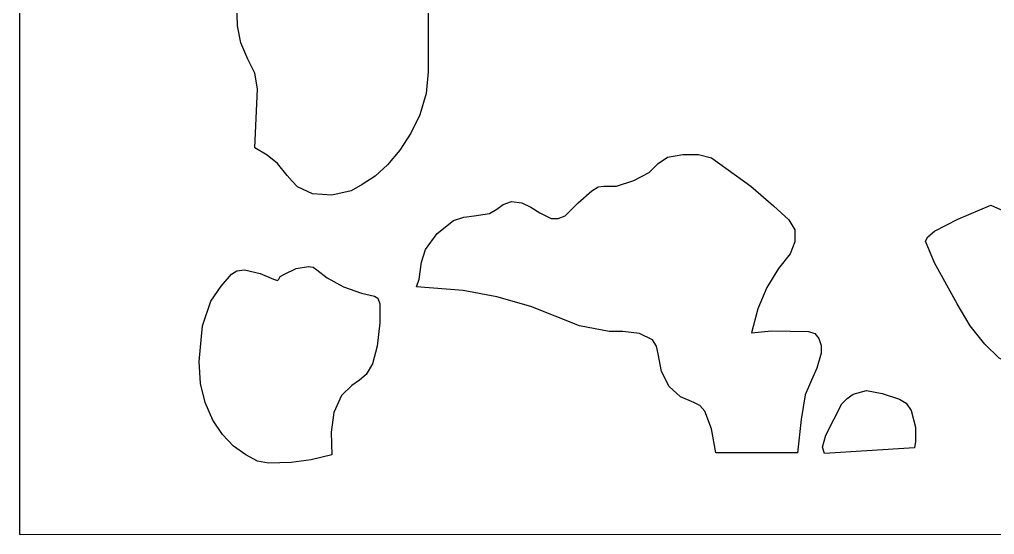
# Model space of a CAD drawing. Header units: centimetres. Extents: x 14.6 to 27.5, y -9.5 to 9.4.
# Drawn here: x 21.198 to 24.484, y -9.5 to -7.765 of the extents above; entities that cross this region are included whole.
import ezdxf

# ---------------------------------------------------------------- set-up
doc = ezdxf.new("R2010")
doc.units = ezdxf.units.CM
doc.header["$MEASUREMENT"] = 0
doc.layers.add('layer 1', color=7, linetype='Continuous')

msp = doc.modelspace()

# ---------------------------------------------------------------- linework, layer by layer
at = {"layer": 'layer 1', "color": 250}
for points, knots in [([(27.5, -9.49904), (27.5, -9.49904), (21.19814, -9.50001), (21.19814, -9.50001), (21.19814, -9.50001), (21.19814, -9.50001), (21.19814, 9.40559), (21.19814, 9.40559), (21.19814, 9.40559), (21.19814, 9.40559), (27.5, 9.40559), (27.5, 9.40559), (27.5, 9.40559), (27.5, 9.40559), (27.5, -9.49904), (27.5, -9.49904)], [0, 0, 0, 0, 0.2, 0.2, 0.2, 0.2, 0.4, 0.4, 0.4, 0.4, 0.6, 0.6, 0.6, 0.6, 1, 1, 1, 1]), ([(21.99112, -8.19773), (21.99112, -8.19773), (22.03279, -8.22155), (22.03279, -8.22155), (22.03279, -8.22155), (22.03279, -8.22155), (22.06745, -8.25003), (22.06745, -8.25003), (22.06745, -8.25003), (22.06745, -8.25003), (22.10001, -8.29051), (22.10001, -8.29051), (22.10001, -8.29051), (22.10001, -8.29051), (22.11646, -8.30949), (22.11646, -8.30949), (22.11646, -8.30949), (22.11646, -8.30949), (22.13467, -8.32848), (22.13467, -8.32848), (22.13467, -8.32848), (22.13467, -8.32848), (22.18578, -8.3523), (22.18578, -8.3523), (22.18578, -8.3523), (22.18578, -8.3523), (22.2509, -8.35695), (22.2509, -8.35695), (22.2509, -8.35695), (22.2509, -8.35695), (22.31567, -8.34262), (22.31567, -8.34262), (22.31567, -8.34262), (22.31567, -8.34262), (22.35278, -8.32131), (22.35278, -8.32131), (22.35278, -8.32131), (22.35278, -8.32131), (22.39689, -8.29284), (22.39689, -8.29284), (22.39689, -8.29284), (22.39689, -8.29284), (22.43856, -8.25487), (22.43856, -8.25487), (22.43856, -8.25487), (22.43856, -8.25487), (22.48022, -8.20489), (22.48022, -8.20489), (22.48022, -8.20489), (22.48022, -8.20489), (22.51733, -8.14775), (22.51733, -8.14775), (22.51733, -8.14775), (22.51733, -8.14775), (22.54744, -8.08596), (22.54744, -8.08596), (22.54744, -8.08596), (22.54744, -8.08596), (22.56844, -8.01468), (22.56844, -8.01468), (22.56844, -8.01468), (22.56844, -8.01468), (22.57545, -7.94107), (22.57545, -7.94107), (22.57545, -7.94107), (22.57545, -7.94107), (22.57545, -7.61545), (22.57545, -7.61545), (22.57545, -7.61545), (22.57545, -7.61545), (22.56599, -7.54184), (22.56599, -7.54184), (22.56599, -7.54184), (22.56599, -7.54184), (22.54044, -7.46823), (22.54044, -7.46823), (22.54044, -7.46823), (22.54044, -7.46823), (22.51733, -7.43976), (22.51733, -7.43976), (22.51733, -7.43976), (22.51733, -7.43976), (22.49422, -7.41826), (22.49422, -7.41826), (22.49422, -7.41826), (22.49422, -7.41826), (22.46656, -7.41361), (22.46656, -7.41361), (22.46656, -7.41361), (22.46656, -7.41361), (22.434, -7.42543), (22.434, -7.42543), (22.434, -7.42543), (22.434, -7.42543), (22.35733, -7.47056), (22.35733, -7.47056), (22.35733, -7.47056), (22.35733, -7.47056), (22.27856, -7.49903), (22.27856, -7.49903), (22.27856, -7.49903), (22.27856, -7.49903), (22.20434, -7.50388), (22.20434, -7.50388), (22.20434, -7.50388), (22.20434, -7.50388), (22.17423, -7.49671), (22.17423, -7.49671), (22.17423, -7.49671), (22.17423, -7.49671), (22.15112, -7.48005), (22.15112, -7.48005), (22.15112, -7.48005), (22.15112, -7.48005), (22.12311, -7.46107), (22.12311, -7.46107), (22.12311, -7.46107), (22.12311, -7.46107), (22.0909, -7.44673), (22.0909, -7.44673), (22.0909, -7.44673), (22.0909, -7.44673), (22.01668, -7.43976), (22.01668, -7.43976), (22.01668, -7.43976), (22.01668, -7.43976), (21.98167, -7.44441), (21.98167, -7.44441), (21.98167, -7.44441), (21.98167, -7.44441), (21.95401, -7.45622), (21.95401, -7.45622), (21.95401, -7.45622), (21.95401, -7.45622), (21.93091, -7.47288), (21.93091, -7.47288), (21.93091, -7.47288), (21.93091, -7.47288), (21.9239, -7.49671), (21.9239, -7.49671), (21.9239, -7.49671), (21.9239, -7.49671), (21.93301, -7.78669), (21.93301, -7.78669), (21.93301, -7.78669), (21.93301, -7.78669), (21.94456, -7.84363), (21.94456, -7.84363), (21.94456, -7.84363), (21.94456, -7.84363), (21.96802, -7.89826), (21.96802, -7.89826), (21.96802, -7.89826), (21.96802, -7.89826), (21.99112, -7.94591), (21.99112, -7.94591), (21.99112, -7.94591), (21.99112, -7.94591), (22.00023, -7.99821), (22.00023, -7.99821), (22.00023, -7.99821), (22.00023, -7.99821), (21.99112, -8.19773), (21.99112, -8.19773)], [0, 0, 0, 0, 0.0238095, 0.0238095, 0.0238095, 0.0238095, 0.047619, 0.047619, 0.047619, 0.047619, 0.0714286, 0.0714286, 0.0714286, 0.0714286, 0.0952381, 0.0952381, 0.0952381, 0.0952381, 0.1190476, 0.1190476, 0.1190476, 0.1190476, 0.1428571, 0.1428571, 0.1428571, 0.1428571, 0.1666667, 0.1666667, 0.1666667, 0.1666667, 0.1904762, 0.1904762, 0.1904762, 0.1904762, 0.2142857, 0.2142857, 0.2142857, 0.2142857, 0.2380952, 0.2380952, 0.2380952, 0.2380952, 0.2619048, 0.2619048, 0.2619048, 0.2619048, 0.2857143, 0.2857143, 0.2857143, 0.2857143, 0.3095238, 0.3095238, 0.3095238, 0.3095238, 0.3333333, 0.3333333, 0.3333333, 0.3333333, 0.3571429, 0.3571429, 0.3571429, 0.3571429, 0.3809524, 0.3809524, 0.3809524, 0.3809524, 0.4047619, 0.4047619, 0.4047619, 0.4047619, 0.4285714, 0.4285714, 0.4285714, 0.4285714, 0.452381, 0.452381, 0.452381, 0.452381, 0.4761905, 0.4761905, 0.4761905, 0.4761905, 0.5, 0.5, 0.5, 0.5, 0.5238095, 0.5238095, 0.5238095, 0.5238095, 0.547619, 0.547619, 0.547619, 0.547619, 0.5714286, 0.5714286, 0.5714286, 0.5714286, 0.5952381, 0.5952381, 0.5952381, 0.5952381, 0.6190476, 0.6190476, 0.6190476, 0.6190476, 0.6428571, 0.6428571, 0.6428571, 0.6428571, 0.6666667, 0.6666667, 0.6666667, 0.6666667, 0.6904762, 0.6904762, 0.6904762, 0.6904762, 0.7142857, 0.7142857, 0.7142857, 0.7142857, 0.7380952, 0.7380952, 0.7380952, 0.7380952, 0.7619048, 0.7619048, 0.7619048, 0.7619048, 0.7857143, 0.7857143, 0.7857143, 0.7857143, 0.8095238, 0.8095238, 0.8095238, 0.8095238, 0.8333333, 0.8333333, 0.8333333, 0.8333333, 0.8571429, 0.8571429, 0.8571429, 0.8571429, 0.8809524, 0.8809524, 0.8809524, 0.8809524, 0.9047619, 0.9047619, 0.9047619, 0.9047619, 0.9285714, 0.9285714, 0.9285714, 0.9285714, 0.952381, 0.952381, 0.952381, 0.952381, 1, 1, 1, 1]), ([(22.53588, -8.66591), (22.53588, -8.66591), (22.69378, -8.67773), (22.69378, -8.67773), (22.69378, -8.67773), (22.69378, -8.67773), (22.80721, -8.69923), (22.80721, -8.69923), (22.80721, -8.69923), (22.80721, -8.69923), (22.921, -8.73235), (22.921, -8.73235), (22.921, -8.73235), (22.921, -8.73235), (23.08555, -8.79666), (23.08555, -8.79666), (23.08555, -8.79666), (23.08555, -8.79666), (23.18498, -8.81565), (23.18498, -8.81565), (23.18498, -8.81565), (23.18498, -8.81565), (23.23154, -8.81565), (23.23154, -8.81565), (23.23154, -8.81565), (23.23154, -8.81565), (23.28721, -8.82281), (23.28721, -8.82281), (23.28721, -8.82281), (23.28721, -8.82281), (23.33132, -8.84412), (23.33132, -8.84412), (23.33132, -8.84412), (23.33132, -8.84412), (23.34497, -8.86543), (23.34497, -8.86543), (23.34497, -8.86543), (23.34497, -8.86543), (23.34987, -8.89158), (23.34987, -8.89158), (23.34987, -8.89158), (23.34987, -8.89158), (23.36143, -8.95105), (23.36143, -8.95105), (23.36143, -8.95105), (23.36143, -8.95105), (23.38698, -9.00102), (23.38698, -9.00102), (23.38698, -9.00102), (23.38698, -9.00102), (23.4262, -9.03666), (23.4262, -9.03666), (23.4262, -9.03666), (23.4262, -9.03666), (23.47031, -9.05565), (23.47031, -9.05565), (23.47031, -9.05565), (23.47031, -9.05565), (23.49132, -9.06514), (23.49132, -9.06514), (23.49132, -9.06514), (23.49132, -9.06514), (23.50742, -9.08412), (23.50742, -9.08412), (23.50742, -9.08412), (23.50742, -9.08412), (23.53053, -9.14359), (23.53053, -9.14359), (23.53053, -9.14359), (23.53053, -9.14359), (23.54453, -9.22436), (23.54453, -9.22436), (23.54453, -9.22436), (23.54453, -9.22436), (23.82041, -9.22436), (23.82041, -9.22436), (23.82041, -9.22436), (23.82041, -9.22436), (23.83197, -9.1126), (23.83197, -9.1126), (23.83197, -9.1126), (23.83197, -9.1126), (23.84597, -9.0295), (23.84597, -9.0295), (23.84597, -9.0295), (23.84597, -9.0295), (23.86698, -8.97952), (23.86698, -8.97952), (23.86698, -8.97952), (23.86698, -8.97952), (23.88518, -8.93923), (23.88518, -8.93923), (23.88518, -8.93923), (23.88518, -8.93923), (23.89919, -8.88925), (23.89919, -8.88925), (23.89919, -8.88925), (23.89919, -8.88925), (23.89919, -8.8631), (23.89919, -8.8631), (23.89919, -8.8631), (23.89919, -8.8631), (23.89218, -8.83928), (23.89218, -8.83928), (23.89218, -8.83928), (23.89218, -8.83928), (23.87853, -8.82281), (23.87853, -8.82281), (23.87853, -8.82281), (23.87853, -8.82281), (23.85752, -8.81565), (23.85752, -8.81565), (23.85752, -8.81565), (23.85752, -8.81565), (23.73219, -8.81332), (23.73219, -8.81332), (23.73219, -8.81332), (23.73219, -8.81332), (23.66497, -8.82029), (23.66497, -8.82029), (23.66497, -8.82029), (23.66497, -8.82029), (23.68597, -8.73952), (23.68597, -8.73952), (23.68597, -8.73952), (23.68597, -8.73952), (23.71608, -8.66824), (23.71608, -8.66824), (23.71608, -8.66824), (23.71608, -8.66824), (23.75564, -8.60412), (23.75564, -8.60412), (23.75564, -8.60412), (23.75564, -8.60412), (23.79485, -8.55414), (23.79485, -8.55414), (23.79485, -8.55414), (23.79485, -8.55414), (23.81131, -8.51385), (23.81131, -8.51385), (23.81131, -8.51385), (23.81131, -8.51385), (23.81131, -8.47337), (23.81131, -8.47337), (23.81131, -8.47337), (23.81131, -8.47337), (23.7903, -8.44005), (23.7903, -8.44005), (23.7903, -8.44005), (23.7903, -8.44005), (23.73919, -8.39259), (23.73919, -8.39259), (23.73919, -8.39259), (23.73919, -8.39259), (23.66287, -8.32615), (23.66287, -8.32615), (23.66287, -8.32615), (23.66287, -8.32615), (23.53053, -8.23104), (23.53053, -8.23104), (23.53053, -8.23104), (23.53053, -8.23104), (23.48641, -8.21923), (23.48641, -8.21923), (23.48641, -8.21923), (23.48641, -8.21923), (23.4332, -8.21923), (23.4332, -8.21923), (23.4332, -8.21923), (23.4332, -8.21923), (23.38208, -8.22872), (23.38208, -8.22872), (23.38208, -8.22872), (23.38208, -8.22872), (23.34987, -8.25003), (23.34987, -8.25003), (23.34987, -8.25003), (23.34987, -8.25003), (23.31976, -8.28083), (23.31976, -8.28083), (23.31976, -8.28083), (23.31976, -8.28083), (23.26865, -8.30698), (23.26865, -8.30698), (23.26865, -8.30698), (23.26865, -8.30698), (23.21053, -8.32615), (23.21053, -8.32615), (23.21053, -8.32615), (23.21053, -8.32615), (23.16677, -8.32615), (23.16677, -8.32615), (23.16677, -8.32615), (23.16677, -8.32615), (23.14821, -8.32848), (23.14821, -8.32848), (23.14821, -8.32848), (23.14821, -8.32848), (23.12721, -8.34262), (23.12721, -8.34262), (23.12721, -8.34262), (23.12721, -8.34262), (23.08064, -8.3831), (23.08064, -8.3831), (23.08064, -8.3831), (23.08064, -8.3831), (23.03688, -8.42591), (23.03688, -8.42591), (23.03688, -8.42591), (23.03688, -8.42591), (23.01342, -8.4354), (23.01342, -8.4354), (23.01342, -8.4354), (23.01342, -8.4354), (22.99032, -8.4354), (22.99032, -8.4354), (22.99032, -8.4354), (22.99032, -8.4354), (22.95111, -8.41642), (22.95111, -8.41642), (22.95111, -8.41642), (22.95111, -8.41642), (22.921, -8.39744), (22.921, -8.39744), (22.921, -8.39744), (22.921, -8.39744), (22.89054, -8.3831), (22.89054, -8.3831), (22.89054, -8.3831), (22.89054, -8.3831), (22.85588, -8.37826), (22.85588, -8.37826), (22.85588, -8.37826), (22.85588, -8.37826), (22.82822, -8.38795), (22.82822, -8.38795), (22.82822, -8.38795), (22.82822, -8.38795), (22.80721, -8.40441), (22.80721, -8.40441), (22.80721, -8.40441), (22.80721, -8.40441), (22.78166, -8.41874), (22.78166, -8.41874), (22.78166, -8.41874), (22.78166, -8.41874), (22.73054, -8.42591), (22.73054, -8.42591), (22.73054, -8.42591), (22.73054, -8.42591), (22.69588, -8.43056), (22.69588, -8.43056), (22.69588, -8.43056), (22.69588, -8.43056), (22.66122, -8.44257), (22.66122, -8.44257), (22.66122, -8.44257), (22.66122, -8.44257), (22.60555, -8.48538), (22.60555, -8.48538), (22.60555, -8.48538), (22.60555, -8.48538), (22.56599, -8.54), (22.56599, -8.54), (22.56599, -8.54), (22.56599, -8.54), (22.55234, -8.58281), (22.55234, -8.58281), (22.55234, -8.58281), (22.55234, -8.58281), (22.54534, -8.63976), (22.54534, -8.63976), (22.54534, -8.63976), (22.54534, -8.63976), (22.53588, -8.66591), (22.53588, -8.66591)], [0, 0, 0, 0, 0.0142857, 0.0142857, 0.0142857, 0.0142857, 0.0285714, 0.0285714, 0.0285714, 0.0285714, 0.0428571, 0.0428571, 0.0428571, 0.0428571, 0.0571429, 0.0571429, 0.0571429, 0.0571429, 0.0714286, 0.0714286, 0.0714286, 0.0714286, 0.0857143, 0.0857143, 0.0857143, 0.0857143, 0.1, 0.1, 0.1, 0.1, 0.1142857, 0.1142857, 0.1142857, 0.1142857, 0.1285714, 0.1285714, 0.1285714, 0.1285714, 0.1428571, 0.1428571, 0.1428571, 0.1428571, 0.1571429, 0.1571429, 0.1571429, 0.1571429, 0.1714286, 0.1714286, 0.1714286, 0.1714286, 0.1857143, 0.1857143, 0.1857143, 0.1857143, 0.2, 0.2, 0.2, 0.2, 0.2142857, 0.2142857, 0.2142857, 0.2142857, 0.2285714, 0.2285714, 0.2285714, 0.2285714, 0.2428571, 0.2428571, 0.2428571, 0.2428571, 0.2571429, 0.2571429, 0.2571429, 0.2571429, 0.2714286, 0.2714286, 0.2714286, 0.2714286, 0.2857143, 0.2857143, 0.2857143, 0.2857143, 0.3, 0.3, 0.3, 0.3, 0.3142857, 0.3142857, 0.3142857, 0.3142857, 0.3285714, 0.3285714, 0.3285714, 0.3285714, 0.3428571, 0.3428571, 0.3428571, 0.3428571, 0.3571429, 0.3571429, 0.3571429, 0.3571429, 0.3714286, 0.3714286, 0.3714286, 0.3714286, 0.3857143, 0.3857143, 0.3857143, 0.3857143, 0.4, 0.4, 0.4, 0.4, 0.4142857, 0.4142857, 0.4142857, 0.4142857, 0.4285714, 0.4285714, 0.4285714, 0.4285714, 0.4428571, 0.4428571, 0.4428571, 0.4428571, 0.4571429, 0.4571429, 0.4571429, 0.4571429, 0.4714286, 0.4714286, 0.4714286, 0.4714286, 0.4857143, 0.4857143, 0.4857143, 0.4857143, 0.5, 0.5, 0.5, 0.5, 0.5142857, 0.5142857, 0.5142857, 0.5142857, 0.5285714, 0.5285714, 0.5285714, 0.5285714, 0.5428571, 0.5428571, 0.5428571, 0.5428571, 0.5571429, 0.5571429, 0.5571429, 0.5571429, 0.5714286, 0.5714286, 0.5714286, 0.5714286, 0.5857143, 0.5857143, 0.5857143, 0.5857143, 0.6, 0.6, 0.6, 0.6, 0.6142857, 0.6142857, 0.6142857, 0.6142857, 0.6285714, 0.6285714, 0.6285714, 0.6285714, 0.6428571, 0.6428571, 0.6428571, 0.6428571, 0.6571429, 0.6571429, 0.6571429, 0.6571429, 0.6714286, 0.6714286, 0.6714286, 0.6714286, 0.6857143, 0.6857143, 0.6857143, 0.6857143, 0.7, 0.7, 0.7, 0.7, 0.7142857, 0.7142857, 0.7142857, 0.7142857, 0.7285714, 0.7285714, 0.7285714, 0.7285714, 0.7428571, 0.7428571, 0.7428571, 0.7428571, 0.7571429, 0.7571429, 0.7571429, 0.7571429, 0.7714286, 0.7714286, 0.7714286, 0.7714286, 0.7857143, 0.7857143, 0.7857143, 0.7857143, 0.8, 0.8, 0.8, 0.8, 0.8142857, 0.8142857, 0.8142857, 0.8142857, 0.8285714, 0.8285714, 0.8285714, 0.8285714, 0.8428571, 0.8428571, 0.8428571, 0.8428571, 0.8571429, 0.8571429, 0.8571429, 0.8571429, 0.8714286, 0.8714286, 0.8714286, 0.8714286, 0.8857143, 0.8857143, 0.8857143, 0.8857143, 0.9, 0.9, 0.9, 0.9, 0.9142857, 0.9142857, 0.9142857, 0.9142857, 0.9285714, 0.9285714, 0.9285714, 0.9285714, 0.9428571, 0.9428571, 0.9428571, 0.9428571, 0.9571429, 0.9571429, 0.9571429, 0.9571429, 0.9714286, 0.9714286, 0.9714286, 0.9714286, 1, 1, 1, 1]), ([(24.25174, -8.51134), (24.25174, -8.51134), (24.28185, -8.58514), (24.28185, -8.58514), (24.28185, -8.58514), (24.28185, -8.58514), (24.35817, -8.72286), (24.35817, -8.72286), (24.35817, -8.72286), (24.35817, -8.72286), (24.40228, -8.79666), (24.40228, -8.79666), (24.40228, -8.79666), (24.40228, -8.79666), (24.45095, -8.85845), (24.45095, -8.85845), (24.45095, -8.85845), (24.45095, -8.85845), (24.49961, -8.90591), (24.49961, -8.90591), (24.49961, -8.90591), (24.49961, -8.90591), (24.54373, -8.92722), (24.54373, -8.92722), (24.54373, -8.92722), (24.54373, -8.92722), (24.65961, -8.94155), (24.65961, -8.94155), (24.65961, -8.94155), (24.65961, -8.94155), (24.73628, -8.9464), (24.73628, -8.9464), (24.73628, -8.9464), (24.73628, -8.9464), (24.81751, -8.93923), (24.81751, -8.93923), (24.81751, -8.93923), (24.81751, -8.93923), (24.89873, -8.92257), (24.89873, -8.92257), (24.89873, -8.92257), (24.89873, -8.92257), (24.9726, -8.8941), (24.9726, -8.8941), (24.9726, -8.8941), (24.9726, -8.8941), (25.04227, -8.84644), (25.04227, -8.84644), (25.04227, -8.84644), (25.04227, -8.84644), (25.07028, -8.81332), (25.07028, -8.81332), (25.07028, -8.81332), (25.07028, -8.81332), (25.09339, -8.77284), (25.09339, -8.77284), (25.09339, -8.77284), (25.09339, -8.77284), (25.12805, -8.69206), (25.12805, -8.69206), (25.12805, -8.69206), (25.12805, -8.69206), (25.1466, -8.61129), (25.1466, -8.61129), (25.1466, -8.61129), (25.1466, -8.61129), (25.15115, -8.53749), (25.15115, -8.53749), (25.15115, -8.53749), (25.15115, -8.53749), (25.1396, -8.47104), (25.1396, -8.47104), (25.1396, -8.47104), (25.1396, -8.47104), (25.11649, -8.42359), (25.11649, -8.42359), (25.11649, -8.42359), (25.11649, -8.42359), (25.10039, -8.40441), (25.10039, -8.40441), (25.10039, -8.40441), (25.10039, -8.40441), (25.07938, -8.39259), (25.07938, -8.39259), (25.07938, -8.39259), (25.07938, -8.39259), (25.03527, -8.3831), (25.03527, -8.3831), (25.03527, -8.3831), (25.03527, -8.3831), (24.9796, -8.40209), (24.9796, -8.40209), (24.9796, -8.40209), (24.9796, -8.40209), (24.84306, -8.48054), (24.84306, -8.48054), (24.84306, -8.48054), (24.84306, -8.48054), (24.81506, -8.4877), (24.81506, -8.4877), (24.81506, -8.4877), (24.81506, -8.4877), (24.7825, -8.47337), (24.7825, -8.47337), (24.7825, -8.47337), (24.7825, -8.47337), (24.71528, -8.43773), (24.71528, -8.43773), (24.71528, -8.43773), (24.71528, -8.43773), (24.69217, -8.43308), (24.69217, -8.43308), (24.69217, -8.43308), (24.69217, -8.43308), (24.68307, -8.43773), (24.68307, -8.43773), (24.68307, -8.43773), (24.68307, -8.43773), (24.67606, -8.44974), (24.67606, -8.44974), (24.67606, -8.44974), (24.67606, -8.44974), (24.66206, -8.45671), (24.66206, -8.45671), (24.66206, -8.45671), (24.66206, -8.45671), (24.6365, -8.45439), (24.6365, -8.45439), (24.6365, -8.45439), (24.6365, -8.45439), (24.56718, -8.43308), (24.56718, -8.43308), (24.56718, -8.43308), (24.56718, -8.43308), (24.47195, -8.39027), (24.47195, -8.39027), (24.47195, -8.39027), (24.47195, -8.39027), (24.36062, -8.43773), (24.36062, -8.43773), (24.36062, -8.43773), (24.36062, -8.43773), (24.28185, -8.47821), (24.28185, -8.47821), (24.28185, -8.47821), (24.28185, -8.47821), (24.25874, -8.49719), (24.25874, -8.49719), (24.25874, -8.49719), (24.25874, -8.49719), (24.25174, -8.51134), (24.25174, -8.51134)], [0, 0, 0, 0, 0.025641, 0.025641, 0.025641, 0.025641, 0.0512821, 0.0512821, 0.0512821, 0.0512821, 0.0769231, 0.0769231, 0.0769231, 0.0769231, 0.1025641, 0.1025641, 0.1025641, 0.1025641, 0.1282051, 0.1282051, 0.1282051, 0.1282051, 0.1538462, 0.1538462, 0.1538462, 0.1538462, 0.1794872, 0.1794872, 0.1794872, 0.1794872, 0.2051282, 0.2051282, 0.2051282, 0.2051282, 0.2307692, 0.2307692, 0.2307692, 0.2307692, 0.2564103, 0.2564103, 0.2564103, 0.2564103, 0.2820513, 0.2820513, 0.2820513, 0.2820513, 0.3076923, 0.3076923, 0.3076923, 0.3076923, 0.3333333, 0.3333333, 0.3333333, 0.3333333, 0.3589744, 0.3589744, 0.3589744, 0.3589744, 0.3846154, 0.3846154, 0.3846154, 0.3846154, 0.4102564, 0.4102564, 0.4102564, 0.4102564, 0.4358974, 0.4358974, 0.4358974, 0.4358974, 0.4615385, 0.4615385, 0.4615385, 0.4615385, 0.4871795, 0.4871795, 0.4871795, 0.4871795, 0.5128205, 0.5128205, 0.5128205, 0.5128205, 0.5384615, 0.5384615, 0.5384615, 0.5384615, 0.5641026, 0.5641026, 0.5641026, 0.5641026, 0.5897436, 0.5897436, 0.5897436, 0.5897436, 0.6153846, 0.6153846, 0.6153846, 0.6153846, 0.6410256, 0.6410256, 0.6410256, 0.6410256, 0.6666667, 0.6666667, 0.6666667, 0.6666667, 0.6923077, 0.6923077, 0.6923077, 0.6923077, 0.7179487, 0.7179487, 0.7179487, 0.7179487, 0.7435897, 0.7435897, 0.7435897, 0.7435897, 0.7692308, 0.7692308, 0.7692308, 0.7692308, 0.7948718, 0.7948718, 0.7948718, 0.7948718, 0.8205128, 0.8205128, 0.8205128, 0.8205128, 0.8461538, 0.8461538, 0.8461538, 0.8461538, 0.8717949, 0.8717949, 0.8717949, 0.8717949, 0.8974359, 0.8974359, 0.8974359, 0.8974359, 0.9230769, 0.9230769, 0.9230769, 0.9230769, 0.9487179, 0.9487179, 0.9487179, 0.9487179, 1, 1, 1, 1]), ([(22.2509, -9.23153), (22.2509, -9.23153), (22.24845, -9.1554), (22.24845, -9.1554), (22.24845, -9.1554), (22.24845, -9.1554), (22.25755, -9.08896), (22.25755, -9.08896), (22.25755, -9.08896), (22.25755, -9.08896), (22.28311, -9.03182), (22.28311, -9.03182), (22.28311, -9.03182), (22.28311, -9.03182), (22.31812, -8.9985), (22.31812, -8.9985), (22.31812, -8.9985), (22.31812, -8.9985), (22.34368, -8.97952), (22.34368, -8.97952), (22.34368, -8.97952), (22.34368, -8.97952), (22.36678, -8.96054), (22.36678, -8.96054), (22.36678, -8.96054), (22.36678, -8.96054), (22.38744, -8.9249), (22.38744, -8.9249), (22.38744, -8.9249), (22.38744, -8.9249), (22.4039, -8.86543), (22.4039, -8.86543), (22.4039, -8.86543), (22.4039, -8.86543), (22.413, -8.78717), (22.413, -8.78717), (22.413, -8.78717), (22.413, -8.78717), (22.413, -8.72286), (22.413, -8.72286), (22.413, -8.72286), (22.413, -8.72286), (22.406, -8.70388), (22.406, -8.70388), (22.406, -8.70388), (22.406, -8.70388), (22.39444, -8.69671), (22.39444, -8.69671), (22.39444, -8.69671), (22.39444, -8.69671), (22.35033, -8.68722), (22.35033, -8.68722), (22.35033, -8.68722), (22.35033, -8.68722), (22.29011, -8.66591), (22.29011, -8.66591), (22.29011, -8.66591), (22.29011, -8.66591), (22.23445, -8.63492), (22.23445, -8.63492), (22.23445, -8.63492), (22.23445, -8.63492), (22.19979, -8.60877), (22.19979, -8.60877), (22.19979, -8.60877), (22.19979, -8.60877), (22.18823, -8.59928), (22.18823, -8.59928), (22.18823, -8.59928), (22.18823, -8.59928), (22.17178, -8.59695), (22.17178, -8.59695), (22.17178, -8.59695), (22.17178, -8.59695), (22.13011, -8.60412), (22.13011, -8.60412), (22.13011, -8.60412), (22.13011, -8.60412), (22.0909, -8.6231), (22.0909, -8.6231), (22.0909, -8.6231), (22.0909, -8.6231), (22.0769, -8.63027), (22.0769, -8.63027), (22.0769, -8.63027), (22.0769, -8.63027), (22.07235, -8.63976), (22.07235, -8.63976), (22.07235, -8.63976), (22.07235, -8.63976), (22.06745, -8.64441), (22.06745, -8.64441), (22.06745, -8.64441), (22.06745, -8.64441), (22.05379, -8.63976), (22.05379, -8.63976), (22.05379, -8.63976), (22.05379, -8.63976), (22.00968, -8.62078), (22.00968, -8.62078), (22.00968, -8.62078), (22.00968, -8.62078), (21.95646, -8.60877), (21.95646, -8.60877), (21.95646, -8.60877), (21.95646, -8.60877), (21.93091, -8.61129), (21.93091, -8.61129), (21.93091, -8.61129), (21.93091, -8.61129), (21.91235, -8.6231), (21.91235, -8.6231), (21.91235, -8.6231), (21.91235, -8.6231), (21.87734, -8.66359), (21.87734, -8.66359), (21.87734, -8.66359), (21.87734, -8.66359), (21.84268, -8.71337), (21.84268, -8.71337), (21.84268, -8.71337), (21.84268, -8.71337), (21.81502, -8.79666), (21.81502, -8.79666), (21.81502, -8.79666), (21.81502, -8.79666), (21.80312, -8.91773), (21.80312, -8.91773), (21.80312, -8.91773), (21.80312, -8.91773), (21.80802, -8.99153), (21.80802, -8.99153), (21.80802, -8.99153), (21.80802, -8.99153), (21.82412, -9.05565), (21.82412, -9.05565), (21.82412, -9.05565), (21.82412, -9.05565), (21.84968, -9.11511), (21.84968, -9.11511), (21.84968, -9.11511), (21.84968, -9.11511), (21.88224, -9.16257), (21.88224, -9.16257), (21.88224, -9.16257), (21.88224, -9.16257), (21.91935, -9.20286), (21.91935, -9.20286), (21.91935, -9.20286), (21.91935, -9.20286), (21.96102, -9.23153), (21.96102, -9.23153), (21.96102, -9.23153), (21.96102, -9.23153), (22.00023, -9.25284), (22.00023, -9.25284), (22.00023, -9.25284), (22.00023, -9.25284), (22.03734, -9.26), (22.03734, -9.26), (22.03734, -9.26), (22.03734, -9.26), (22.11401, -9.25768), (22.11401, -9.25768), (22.11401, -9.25768), (22.11401, -9.25768), (22.18123, -9.24819), (22.18123, -9.24819), (22.18123, -9.24819), (22.18123, -9.24819), (22.2509, -9.23153), (22.2509, -9.23153)], [0, 0, 0, 0, 0.0227273, 0.0227273, 0.0227273, 0.0227273, 0.0454545, 0.0454545, 0.0454545, 0.0454545, 0.0681818, 0.0681818, 0.0681818, 0.0681818, 0.0909091, 0.0909091, 0.0909091, 0.0909091, 0.1136364, 0.1136364, 0.1136364, 0.1136364, 0.1363636, 0.1363636, 0.1363636, 0.1363636, 0.1590909, 0.1590909, 0.1590909, 0.1590909, 0.1818182, 0.1818182, 0.1818182, 0.1818182, 0.2045455, 0.2045455, 0.2045455, 0.2045455, 0.2272727, 0.2272727, 0.2272727, 0.2272727, 0.25, 0.25, 0.25, 0.25, 0.2727273, 0.2727273, 0.2727273, 0.2727273, 0.2954545, 0.2954545, 0.2954545, 0.2954545, 0.3181818, 0.3181818, 0.3181818, 0.3181818, 0.3409091, 0.3409091, 0.3409091, 0.3409091, 0.3636364, 0.3636364, 0.3636364, 0.3636364, 0.3863636, 0.3863636, 0.3863636, 0.3863636, 0.4090909, 0.4090909, 0.4090909, 0.4090909, 0.4318182, 0.4318182, 0.4318182, 0.4318182, 0.4545455, 0.4545455, 0.4545455, 0.4545455, 0.4772727, 0.4772727, 0.4772727, 0.4772727, 0.5, 0.5, 0.5, 0.5, 0.5227273, 0.5227273, 0.5227273, 0.5227273, 0.5454545, 0.5454545, 0.5454545, 0.5454545, 0.5681818, 0.5681818, 0.5681818, 0.5681818, 0.5909091, 0.5909091, 0.5909091, 0.5909091, 0.6136364, 0.6136364, 0.6136364, 0.6136364, 0.6363636, 0.6363636, 0.6363636, 0.6363636, 0.6590909, 0.6590909, 0.6590909, 0.6590909, 0.6818182, 0.6818182, 0.6818182, 0.6818182, 0.7045455, 0.7045455, 0.7045455, 0.7045455, 0.7272727, 0.7272727, 0.7272727, 0.7272727, 0.75, 0.75, 0.75, 0.75, 0.7727273, 0.7727273, 0.7727273, 0.7727273, 0.7954545, 0.7954545, 0.7954545, 0.7954545, 0.8181818, 0.8181818, 0.8181818, 0.8181818, 0.8409091, 0.8409091, 0.8409091, 0.8409091, 0.8636364, 0.8636364, 0.8636364, 0.8636364, 0.8863636, 0.8863636, 0.8863636, 0.8863636, 0.9090909, 0.9090909, 0.9090909, 0.9090909, 0.9318182, 0.9318182, 0.9318182, 0.9318182, 0.9545455, 0.9545455, 0.9545455, 0.9545455, 1, 1, 1, 1]), ([(23.91074, -9.22669), (23.91074, -9.22669), (24.21463, -9.2077), (24.21463, -9.2077), (24.21463, -9.2077), (24.21463, -9.2077), (24.21708, -9.1864), (24.21708, -9.1864), (24.21708, -9.1864), (24.21708, -9.1864), (24.21708, -9.13875), (24.21708, -9.13875), (24.21708, -9.13875), (24.21708, -9.13875), (24.20308, -9.0818), (24.20308, -9.0818), (24.20308, -9.0818), (24.20308, -9.0818), (24.18662, -9.05797), (24.18662, -9.05797), (24.18662, -9.05797), (24.18662, -9.05797), (24.16351, -9.04383), (24.16351, -9.04383), (24.16351, -9.04383), (24.16351, -9.04383), (24.10575, -9.02465), (24.10575, -9.02465), (24.10575, -9.02465), (24.10575, -9.02465), (24.05218, -9.01516), (24.05218, -9.01516), (24.05218, -9.01516), (24.05218, -9.01516), (24.00807, -9.02717), (24.00807, -9.02717), (24.00807, -9.02717), (24.00807, -9.02717), (23.98741, -9.04131), (23.98741, -9.04131), (23.98741, -9.04131), (23.98741, -9.04131), (23.96886, -9.0603), (23.96886, -9.0603), (23.96886, -9.0603), (23.96886, -9.0603), (23.91564, -9.1649), (23.91564, -9.1649), (23.91564, -9.1649), (23.91564, -9.1649), (23.90374, -9.20538), (23.90374, -9.20538), (23.90374, -9.20538), (23.90374, -9.20538), (23.91074, -9.22669), (23.91074, -9.22669)], [0, 0, 0, 0, 0.0666667, 0.0666667, 0.0666667, 0.0666667, 0.1333333, 0.1333333, 0.1333333, 0.1333333, 0.2, 0.2, 0.2, 0.2, 0.2666667, 0.2666667, 0.2666667, 0.2666667, 0.3333333, 0.3333333, 0.3333333, 0.3333333, 0.4, 0.4, 0.4, 0.4, 0.4666667, 0.4666667, 0.4666667, 0.4666667, 0.5333333, 0.5333333, 0.5333333, 0.5333333, 0.6, 0.6, 0.6, 0.6, 0.6666667, 0.6666667, 0.6666667, 0.6666667, 0.7333333, 0.7333333, 0.7333333, 0.7333333, 0.8, 0.8, 0.8, 0.8, 0.8666667, 0.8666667, 0.8666667, 0.8666667, 1, 1, 1, 1])]:
    msp.add_open_spline(points, degree=3, knots=knots, dxfattribs=at)

doc.saveas('drawing.dxf')
